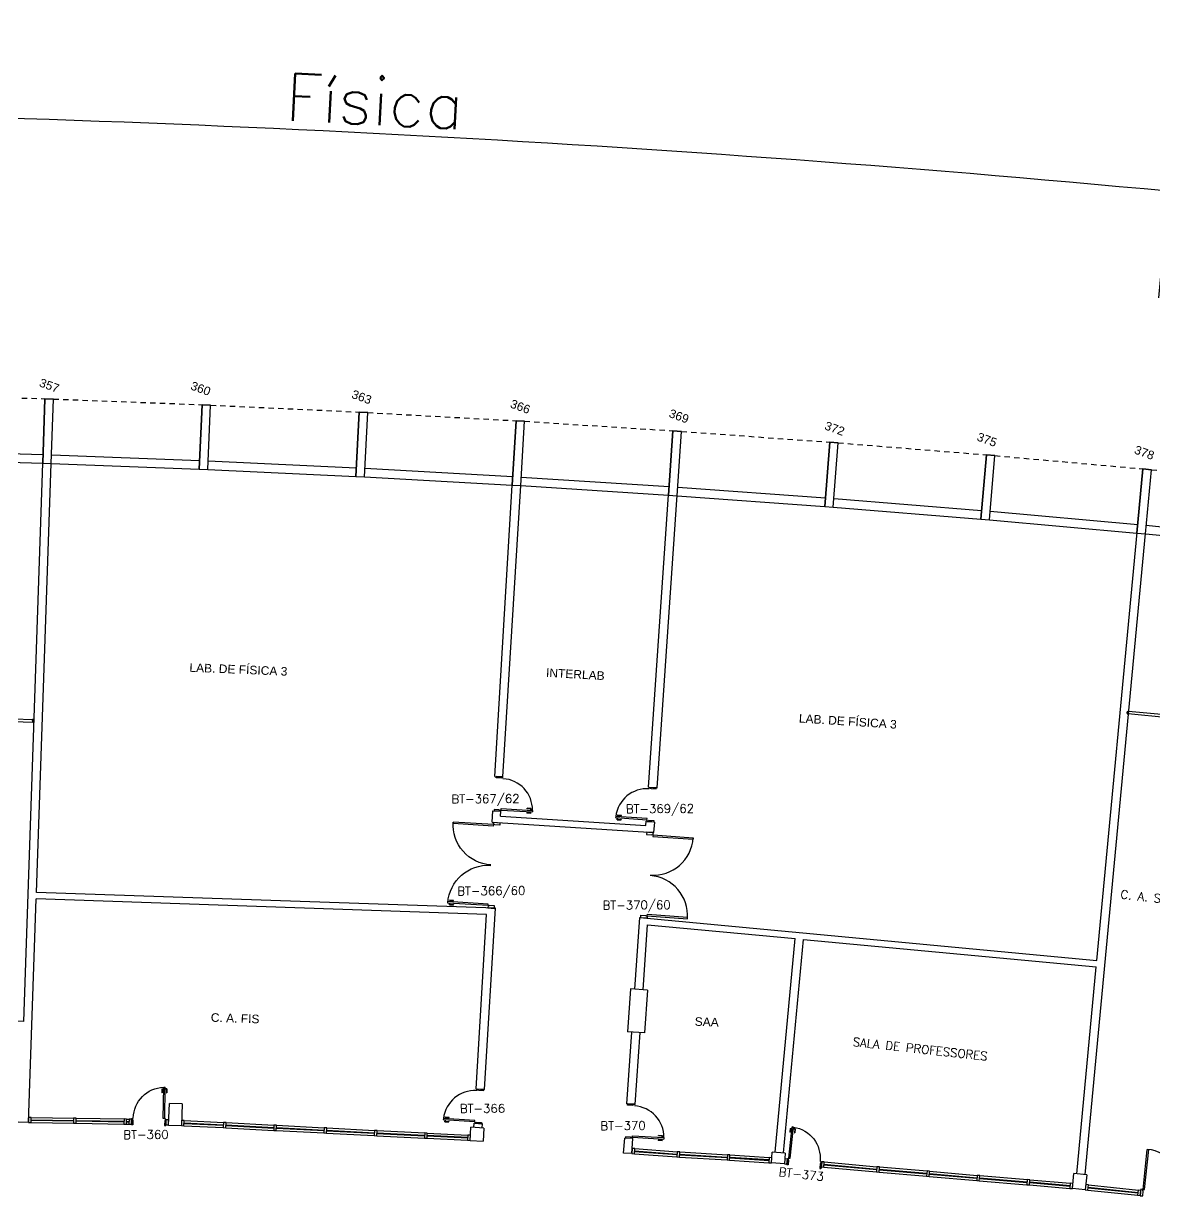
# Model space of a CAD drawing. Header units: millimetres. Extents: x 3089 to 3391, y 1087 to 1201.
# Drawn here: x 3254.64 to 3280.97, y 1173.32 to 1200.82 of the extents above; entities that cross this region are included whole.
import ezdxf

# ---------------------------------------------------------------- set-up
doc = ezdxf.new("R2010")
doc.units = ezdxf.units.MM
doc.linetypes.add('HIDDEN2', pattern=[0.1875, 0.125, -0.0625])
for name, color, linetype in [('ALV', 2, 'Continuous'), ('DIV', 2, 'Continuous'), ('ESQ', 1, 'Continuous'), ('ESTR', 3, 'Continuous'), ('NOPILAR', 2, 'Continuous'), ('PROJ', 1, 'HIDDEN2'), ('TEXTO', 2, 'Continuous'), ('TEXTO-ENDEREÇO', 2, 'Continuous'), ('USO1', 2, 'Continuous')]:
    doc.layers.add(name, color=color, linetype=linetype)
doc.styles.add('1', font='romans.shx', dxfattribs={"height": 1.1})
doc.styles.get("Standard").update_dxf_attribs({"font": 'arial.ttf'})
doc.styles.add('UNB-100', font='simplex.shx', dxfattribs={"height": 0.2})
doc.styles.add('UNB-100-1', font='simplex.shx', dxfattribs={"height": 0.2})
doc.dimstyles.new('1-600', dxfattribs={"dimtxt": 1.1, "dimasz": 2.5, "dimexe": 2, "dimexo": 4, "dimgap": 0.2, "dimtad": 1, "dimdec": 0, "dimzin": 4, "dimdsep": 46, "dimlunit": 6, "dimtxsty": '1', "dimblk1": 'NONE', "dimblk2": 'NONE', "dimsah": 1, "dimcen": 0, "dimclrd": 2, "dimclre": 2, "dimclrt": 2, "dimadec": 0, "dimazin": 0, "dimtfac": 1, "dimtdec": 0, "dimtmove": 2, "dimatfit": 3, "dimldrblk": 'NONE', "dimfxl": 1, "dimtolj": 1, "dimtzin": 0, "dimarcsym": 0})

# ---------------------------------------------------------------- blocks, each defined once
blk = doc.blocks.new('PD80-TTC')
at = {"color": 1}
for p, q in [((-0.777, 0.01), (-0.777, -0.03)), ((-0.777, 0.01), (-0.687, 0.01)), ((-0.687, 0), (-0.687, 0.01)), ((-0.777, -0.105), (-0.777, -0.065)), ((-0.777, -0.105), (-0.687, -0.105)), ((-0.767, 0), (-0.767, -0.03)), ((-0.767, 0), (-0.687, 0)), ((-0.767, -0.095), (-0.767, -0.065)), ((-0.767, -0.095), (-0.687, -0.095)), ((-0.687, -0.095), (-0.687, -0.105))]:
    blk.add_line(p, q, dxfattribs=at)
at = {"color": 2}
for p, q in [((-0.075, 0), (0.075, 0)), ((-0.075, 0), (-0.075, -0.02)), ((0.075, -0.03), (0.075, 0)), ((-0.817, -0.065), (-0.817, -0.03)), ((-0.085, -0.03), (-0.817, -0.03)), ((-0.085, -0.065), (-0.817, -0.065)), ((-0.085, -0.03), (-0.085, -0.065)), ((-0.075, -0.02), (-0.04, -0.02)), ((-0.04, -0.03), (-0.04, -0.02)), ((-0.04, -0.03), (0.075, -0.03)), ((-0.075, -0.781), (-0.04, -0.781)), ((-0.075, -0.801), (-0.075, -0.781)), ((-0.075, -0.801), (0.075, -0.801)), ((-0.075, -0.802), (0.075, -0.802)), ((-0.04, -0.771), (0.075, -0.771)), ((-0.04, -0.771), (-0.04, -0.781)), ((0.075, -0.771), (0.075, -0.801))]:
    blk.add_line(p, q, dxfattribs=at)
at = {"color": 1}
blk.add_arc((-0.085, -0.03), 0.731, 182.6571, 270, dxfattribs=at)
blk = doc.blocks.new('PE80-TTC')
at = {"color": 2}
for p, q in [((0.075, 0), (-0.075, 0)), ((-0.075, -0.03), (-0.075, 0)), ((0.075, 0), (0.075, -0.02)), ((0.04, -0.03), (-0.075, -0.03)), ((0.075, -0.02), (0.04, -0.02)), ((0.04, -0.03), (0.04, -0.02)), ((0.085, -0.03), (0.817, -0.03)), ((0.085, -0.03), (0.085, -0.065)), ((0.085, -0.065), (0.817, -0.065)), ((0.817, -0.065), (0.817, -0.03)), ((0.04, -0.771), (-0.075, -0.771)), ((-0.075, -0.771), (-0.075, -0.801)), ((0.075, -0.801), (-0.075, -0.801)), ((0.075, -0.802), (-0.075, -0.802)), ((0.04, -0.771), (0.04, -0.781)), ((0.075, -0.781), (0.04, -0.781)), ((0.075, -0.801), (0.075, -0.781))]:
    blk.add_line(p, q, dxfattribs=at)
at = {"color": 1}
for p, q in [((0.777, 0.01), (0.687, 0.01)), ((0.687, 0), (0.687, 0.01)), ((0.777, 0.01), (0.777, -0.03)), ((0.767, 0), (0.687, 0)), ((0.767, -0.095), (0.687, -0.095)), ((0.687, -0.095), (0.687, -0.105)), ((0.777, -0.105), (0.687, -0.105)), ((0.767, 0), (0.767, -0.03)), ((0.767, -0.095), (0.767, -0.065)), ((0.777, -0.105), (0.777, -0.065))]:
    blk.add_line(p, q, dxfattribs=at)
blk.add_arc((0.085, -0.03), 0.731, 270, 357.3429, dxfattribs=at)
blk = doc.blocks.new('PTDP-TTC')
at = {"color": 2}
for p, q in [((0.055, 1.015), (0.09, 1.015)), ((0.055, 0.075), (0.055, 1.015)), ((0.09, 0.075), (0.09, 1.015)), ((1.91, 0.075), (1.91, 1.015)), ((1.945, 1.015), (1.91, 1.015)), ((1.945, 0.075), (1.945, 1.015)), ((0.05, 0.075), (0, 0.075)), ((0, 0.075), (0, -0.075)), ((0.05, 0.04), (0.05, 0.075)), ((0.06, 0.04), (0.05, 0.04)), ((0.055, 0.075), (0.09, 0.075)), ((0.06, -0.075), (0.06, 0.04)), ((1.945, 0.075), (1.91, 0.075)), ((1.94, -0.075), (1.94, 0.04)), ((1.94, 0.04), (1.95, 0.04)), ((1.95, 0.04), (1.95, 0.075)), ((1.95, 0.075), (2, 0.075)), ((2, 0.075), (2, -0.075)), ((0, -0.075), (0.06, -0.075)), ((2, -0.075), (1.94, -0.075))]:
    blk.add_line(p, q, dxfattribs=at)
at = {"color": 1}
for centre, start, end in [((0.055, 0.075), 0, 90), ((1.945, 0.075), 90, 180)]:
    blk.add_arc(centre, 0.94, start, end, dxfattribs=at)
blk = doc.blocks.new('MDIVMT-TTC')
for p, q in [((-0.03, 0.03), (-0.03, 0.006)), ((-0.008, 0.03), (-0.03, 0.03)), ((-0.0185, 0.006), (-0.03, 0.006)), ((-0.0185, -0.006), (-0.0185, 0.006)), ((-0.008, 0.03), (-0.008, 0.02)), ((-0.008, 0.02), (0.008, 0.02)), ((-0.0051, 0), (0.0051, 0)), ((-0.0051, 0), (0.0051, 0)), ((0, -0.0051), (0, 0.0051)), ((0, -0.0051), (0, 0.0051)), ((0.008, 0.03), (0.008, 0.02)), ((0.008, 0.03), (0.03, 0.03)), ((0.0205, 0.006), (0.03, 0.006)), ((0.0205, -0.006), (0.0205, 0.006)), ((0.0205, 0.006), (0.03, 0.006)), ((0.0205, -0.006), (0.0205, 0.006)), ((0.03, 0.03), (0.03, -0.03)), ((0.03, 0.03), (0.47, 0.03)), ((0.03, 0.006), (0.03, 0.03)), ((0.03, 0.009), (0.03, 0.027)), ((0.03, 0.005), (0.03, -0.005)), ((0.47, 0.03), (0.47, -0.03)), ((0.4795, 0.006), (0.47, 0.006)), ((0.47, 0.005), (0.47, -0.005)), ((0.4795, -0.006), (0.4795, 0.006)), ((0.4949, 0), (0.5051, 0)), ((0.5051, 0), (0.4949, 0)), ((0.5, -0.0051), (0.5, 0.0051)), ((-0.0185, -0.006), (-0.03, -0.006)), ((-0.03, -0.03), (-0.03, -0.006)), ((-0.008, -0.03), (-0.03, -0.03)), ((-0.008, -0.03), (-0.008, -0.02)), ((-0.008, -0.02), (0.008, -0.02)), ((0.008, -0.03), (0.008, -0.02)), ((0.008, -0.03), (0.03, -0.03)), ((0.0205, -0.006), (0.03, -0.006)), ((0.0205, -0.006), (0.03, -0.006)), ((0.03, -0.006), (0.03, -0.03)), ((0.03, -0.03), (0.03, -0.009)), ((0.03, -0.009), (0.03, -0.027)), ((0.03, -0.03), (0.47, -0.03)), ((0.4795, -0.006), (0.47, -0.006))]:
    blk.add_line(p, q)
blk = doc.blocks.new('MTINI-TTC')
for p, q in [((-0.03, 0.008), (-0.03, 0.03)), ((0.03, 0.03), (-0.03, 0.03)), ((-0.03, 0.008), (-0.02, 0.008)), ((-0.009, 0.03), (-0.027, 0.03)), ((-0.02, 0.008), (-0.02, 0)), ((-0.001, 0), (-0.02, 0)), ((-0.006, 0.02), (-0.006, 0.03)), ((-0.006, 0.023), (-0.006, 0.027)), ((-0.006, 0.02), (0.006, 0.02)), ((0.005, 0.03), (-0.005, 0.03)), ((0.005, 0), (-0.005, 0)), ((0.004, 0.02), (-0.004, 0.02)), ((0.02, 0), (-0.001, 0)), ((0, -0.005), (0, 0.005)), ((0.006, 0.02), (0.006, 0.03)), ((0.006, 0.023), (0.006, 0.027)), ((0.009, 0.03), (0.027, 0.03)), ((0.03, 0.008), (0.02, 0.008)), ((0.02, 0), (0.02, 0.008)), ((0.03, 0.008), (0.03, 0.03))]:
    blk.add_line(p, q)
blk = doc.blocks.new('*D152')
at = {"layer": 'DEFPOINTS', "color": 0, "transparency": 16777216}
for p in [(3282.998, 1196.758), (3280.697, 1190.447), (3285.684, 1189.946), (3280.556, 1188.954), (3285.545, 1188.654)]:
    blk.add_point(p, dxfattribs=at)
at = {"layer": 'USO1', "color": 2, "lineweight": -2, "transparency": 16777216}
for p, q in [((3281.072, 1194.429), (3281.494, 1198.913)), ((3286.111, 1193.923), (3286.591, 1198.399))]:
    blk.add_line(p, q, dxfattribs=at)
blk.add_arc((3244.558, 806.689), 391.958, 83.87528, 84.62031, dxfattribs=at)
at = {"layer": 'USO1', "color": 2, "transparency": 16777216, "insert": (3283.936, 1197.507), "char_height": 1.1, "attachment_point": 5, "rotation": 354.2465, "style": '1'}
blk.add_mtext('\\A1;C.A.SO', dxfattribs=at)
blk = doc.blocks.new('_NONE')
at = {"color": 0, "linetype": 'ByBlock'}
blk.add_circle((0, 0), 0.25, dxfattribs=at)
blk = doc.blocks.new('*D153')
at = {"layer": 'DEFPOINTS', "color": 0, "transparency": 16777216}
for p in [(3268.958, 1197.9), (3244.146, 1192.316), (3244.133, 1190.816), (3280.697, 1190.447), (3280.556, 1188.954)]:
    blk.add_point(p, dxfattribs=at)
at = {"layer": 'USO1', "color": 2, "lineweight": -2, "transparency": 16777216}
for p, q in [((3244.181, 1196.316), (3244.221, 1200.819)), ((3281.072, 1194.429), (3281.493, 1198.905))]:
    blk.add_line(p, q, dxfattribs=at)
blk.add_arc((3240.382, 762.337), 436.499, 84.62031, 89.49836, dxfattribs=at)
at = {"layer": 'USO1', "color": 2, "transparency": 16777216, "insert": (3262.813, 1199.01), "char_height": 1.1, "attachment_point": 5, "rotation": 357.0593, "style": '1'}
blk.add_mtext('\\A1;Física', dxfattribs=at)
blk = doc.blocks.new('DIVINI-TTC')
for p, q in [((-0.005, 0), (0.005, 0)), ((0.008, 0.02), (0, 0.02)), ((0, 0.001), (0, 0.02)), ((0, -0.005), (0, 0.005)), ((0, -0.02), (0, 0.001)), ((0.008, 0.03), (0.03, 0.03)), ((0.008, 0.03), (0.008, 0.02)), ((0.02, 0.006), (0.03, 0.006)), ((0.02, 0.006), (0.02, -0.006)), ((0.02, -0.004), (0.02, 0.004)), ((0.023, 0.006), (0.027, 0.006)), ((0.97, 0.03), (0.03, 0.03)), ((0.03, -0.03), (0.03, 0.03)), ((0.03, 0.009), (0.03, 0.027)), ((0.03, -0.005), (0.03, 0.005)), ((0.97, 0.03), (0.97, 0.009)), ((0.97, -0.03), (0.97, 0.03)), ((0.97, 0.009), (0.97, 0.027)), ((0.98, 0.006), (0.97, 0.006)), ((0.97, -0.005), (0.97, 0.005)), ((0.98, 0.006), (0.98, -0.006)), ((0.99, 0), (1.008, 0)), ((0.999, 0.006), (0.999, -0.006)), ((0, -0.02), (0.008, -0.02)), ((0.008, -0.03), (0.008, -0.02)), ((0.008, -0.03), (0.03, -0.03)), ((0.02, -0.006), (0.03, -0.006)), ((0.023, -0.006), (0.027, -0.006)), ((0.03, -0.009), (0.03, -0.027)), ((0.97, -0.03), (0.03, -0.03)), ((0.98, -0.006), (0.97, -0.006)), ((0.97, -0.009), (0.97, -0.027))]:
    blk.add_line(p, q)

msp = doc.modelspace()

# ---------------------------------------------------------------- linework, layer by layer
at = {"layer": 'ALV'}
for p, q in [((3251.641, 1190.887), (3255.087, 1190.783)), ((3251.635, 1190.687), (3255.081, 1190.583)), ((3255.289, 1190.776), (3258.735, 1190.643)), ((3258.936, 1190.635), (3262.38, 1190.472)), ((3254.638, 1177.578), (3255.081, 1190.583)), ((3254.936, 1180.583), (3255.281, 1190.576)), ((3255.281, 1190.576), (3258.727, 1190.443)), ((3258.927, 1190.435), (3262.371, 1190.273)), ((3262.582, 1190.462), (3266.025, 1190.27)), ((3262.571, 1190.262), (3266.014, 1190.071)), ((3265.609, 1183.283), (3266.014, 1190.071)), ((3265.797, 1183.272), (3266.213, 1190.059)), ((3266.213, 1190.059), (3269.654, 1189.838)), ((3266.226, 1190.258), (3269.667, 1190.038)), ((3269.19, 1183.037), (3269.655, 1189.846)), ((3269.387, 1183.019), (3269.855, 1189.832)), ((3269.854, 1189.824), (3273.293, 1189.574)), ((3269.868, 1190.024), (3273.307, 1189.774)), ((3273.492, 1189.559), (3276.929, 1189.279)), ((3273.508, 1189.758), (3276.945, 1189.479)), ((3277.128, 1189.262), (3280.563, 1188.954)), ((3277.146, 1189.462), (3280.581, 1189.153)), ((3279.628, 1178.998), (3280.564, 1188.964)), ((3280.781, 1189.134), (3284.213, 1188.796)), ((3279.353, 1174.012), (3280.763, 1188.946)), ((3280.762, 1188.935), (3284.193, 1188.597)), ((3265.609, 1183.283), (3265.797, 1183.272)), ((3269.19, 1183.037), (3269.386, 1183.019)), ((3265.545, 1182.218), (3265.561, 1182.483)), ((3265.561, 1182.483), (3265.748, 1182.472)), ((3265.741, 1182.356), (3265.748, 1182.472)), ((3265.741, 1182.356), (3269.129, 1182.14)), ((3265.545, 1182.218), (3269.315, 1181.977)), ((3269.129, 1182.14), (3269.136, 1182.239)), ((3269.331, 1182.222), (3269.136, 1182.239)), ((3269.315, 1181.977), (3269.332, 1182.222)), ((3254.751, 1175.224), (3254.931, 1180.433)), ((3265.417, 1180.071), (3254.931, 1180.433)), ((3265.621, 1180.214), (3254.936, 1180.583)), ((3265.367, 1175.994), (3265.621, 1180.214)), ((3265.174, 1176.005), (3265.417, 1180.071)), ((3268.869, 1178.328), (3268.983, 1179.998)), ((3268.983, 1179.998), (3279.628, 1178.998)), ((3269.063, 1178.314), (3269.167, 1179.83)), ((3269.167, 1179.83), (3272.605, 1179.507)), ((3272.137, 1174.529), (3272.605, 1179.507)), ((3272.33, 1174.514), (3272.799, 1179.489)), ((3272.799, 1179.489), (3279.614, 1178.849)), ((3279.161, 1174.03), (3279.614, 1178.849)), ((3268.767, 1178.335), (3268.698, 1177.337)), ((3269.166, 1178.307), (3268.767, 1178.335)), ((3269.166, 1178.307), (3269.097, 1177.31)), ((3254.638, 1177.578), (3251.161, 1177.699)), ((3268.687, 1175.66), (3268.801, 1177.33)), ((3269.097, 1177.31), (3268.698, 1177.337)), ((3268.88, 1175.646), (3268.995, 1177.317)), ((3268.687, 1175.66), (3268.88, 1175.646)), ((3254.751, 1175.224), (3250.976, 1175.359))]:
    msp.add_line(p, q, dxfattribs=at)
at = {"layer": 'ESQ'}
for p, q in [((3264.552, 1180.294), (3264.554, 1180.334)), ((3264.552, 1180.294), (3264.642, 1180.289)), ((3264.559, 1180.409), (3264.556, 1180.369)), ((3264.559, 1180.409), (3264.649, 1180.404)), ((3264.563, 1180.303), (3264.564, 1180.333)), ((3264.563, 1180.303), (3264.643, 1180.299)), ((3264.568, 1180.398), (3264.566, 1180.368)), ((3264.568, 1180.398), (3264.648, 1180.394)), ((3264.643, 1180.299), (3264.642, 1180.289)), ((3264.648, 1180.394), (3264.649, 1180.404)), ((3265.174, 1176.005), (3265.367, 1175.994)), ((3254.753, 1175.344), (3254.751, 1175.224)), ((3254.751, 1175.224), (3254.811, 1175.223)), ((3254.813, 1175.343), (3254.753, 1175.344)), ((3254.811, 1175.223), (3254.813, 1175.343)), ((3254.811, 1175.223), (3255.806, 1175.208)), ((3254.812, 1175.289), (3255.807, 1175.274)), ((3254.812, 1175.277), (3255.807, 1175.262)), ((3254.813, 1175.343), (3255.808, 1175.328)), ((3255.801, 1175.328), (3255.799, 1175.208)), ((3255.799, 1175.208), (3255.859, 1175.207)), ((3255.861, 1175.327), (3255.801, 1175.328)), ((3255.859, 1175.207), (3255.861, 1175.327)), ((3255.859, 1175.207), (3256.973, 1175.186)), ((3255.86, 1175.273), (3256.975, 1175.252)), ((3255.86, 1175.261), (3256.974, 1175.24)), ((3255.861, 1175.327), (3256.974, 1175.306)), ((3256.974, 1175.306), (3256.972, 1175.186)), ((3257.034, 1175.305), (3256.974, 1175.306)), ((3257.032, 1175.185), (3257.034, 1175.305)), ((3257.033, 1175.251), (3257.089, 1175.25)), ((3257.033, 1175.239), (3257.089, 1175.238)), ((3257.034, 1175.305), (3257.09, 1175.304)), ((3257.09, 1175.304), (3257.088, 1175.184)), ((3257.15, 1175.303), (3257.09, 1175.304)), ((3257.148, 1175.183), (3257.15, 1175.303)), ((3257.951, 1175.289), (3257.949, 1175.169)), ((3258.011, 1175.288), (3257.951, 1175.289)), ((3258.009, 1175.168), (3258.011, 1175.288)), ((3258.315, 1175.272), (3258.309, 1175.152)), ((3258.375, 1175.269), (3258.315, 1175.272)), ((3258.369, 1175.149), (3258.375, 1175.269)), ((3258.372, 1175.215), (3259.294, 1175.17)), ((3258.372, 1175.203), (3259.293, 1175.158)), ((3258.375, 1175.269), (3259.296, 1175.224)), ((3259.289, 1175.224), (3259.283, 1175.104)), ((3259.349, 1175.221), (3259.289, 1175.224)), ((3259.343, 1175.101), (3259.349, 1175.221)), ((3259.349, 1175.221), (3260.465, 1175.161)), ((3265.121, 1175.108), (3265.127, 1175.206)), ((3265.319, 1175.196), (3265.127, 1175.206)), ((3256.972, 1175.186), (3257.032, 1175.185)), ((3257.032, 1175.185), (3257.088, 1175.184)), ((3257.088, 1175.184), (3257.148, 1175.183)), ((3257.949, 1175.169), (3258.009, 1175.168)), ((3258.309, 1175.152), (3258.369, 1175.149)), ((3258.369, 1175.149), (3259.29, 1175.104)), ((3259.283, 1175.104), (3259.343, 1175.101)), ((3259.343, 1175.101), (3260.46, 1175.041)), ((3259.346, 1175.167), (3260.464, 1175.107)), ((3259.346, 1175.155), (3260.463, 1175.095)), ((3260.465, 1175.161), (3260.459, 1175.041)), ((3260.459, 1175.041), (3260.519, 1175.038)), ((3260.525, 1175.158), (3260.465, 1175.161)), ((3260.519, 1175.038), (3260.525, 1175.158)), ((3260.519, 1175.038), (3261.632, 1174.981)), ((3260.522, 1175.104), (3261.635, 1175.047)), ((3260.522, 1175.092), (3261.634, 1175.035)), ((3260.525, 1175.158), (3261.638, 1175.101)), ((3261.636, 1175.101), (3261.63, 1174.981)), ((3261.63, 1174.981), (3261.69, 1174.978)), ((3261.696, 1175.098), (3261.636, 1175.101)), ((3261.69, 1174.978), (3261.696, 1175.098)), ((3261.69, 1174.978), (3262.801, 1174.919)), ((3261.693, 1175.044), (3262.805, 1174.985)), ((3261.693, 1175.032), (3262.804, 1174.973)), ((3261.696, 1175.098), (3262.807, 1175.038)), ((3262.806, 1175.039), (3262.8, 1174.919)), ((3262.866, 1175.035), (3262.806, 1175.039)), ((3262.86, 1174.916), (3262.866, 1175.035)), ((3262.862, 1174.97), (3263.975, 1174.915)), ((3262.863, 1174.982), (3263.975, 1174.927)), ((3262.866, 1175.035), (3263.978, 1174.981)), ((3263.976, 1174.981), (3263.97, 1174.862)), ((3264.036, 1174.978), (3263.976, 1174.981)), ((3264.03, 1174.858), (3264.036, 1174.978)), ((3264.034, 1174.928), (3264.978, 1174.879)), ((3264.036, 1174.978), (3264.98, 1174.929)), ((3264.98, 1174.929), (3264.974, 1174.809)), ((3265.04, 1174.926), (3264.98, 1174.929)), ((3265.034, 1174.806), (3265.04, 1174.926)), ((3265.314, 1175.097), (3265.319, 1175.196)), ((3262.8, 1174.919), (3262.86, 1174.916)), ((3262.86, 1174.916), (3263.972, 1174.861)), ((3263.97, 1174.862), (3264.03, 1174.858)), ((3264.03, 1174.858), (3264.974, 1174.809)), ((3264.033, 1174.912), (3264.977, 1174.863)), ((3264.974, 1174.809), (3265.034, 1174.806)), ((3268.809, 1174.619), (3268.801, 1174.499)), ((3268.801, 1174.499), (3268.861, 1174.496)), ((3268.869, 1174.615), (3268.809, 1174.619)), ((3268.861, 1174.496), (3268.869, 1174.615)), ((3268.861, 1174.496), (3269.851, 1174.423)), ((3268.864, 1174.549), (3269.854, 1174.477)), ((3268.865, 1174.561), (3269.855, 1174.489)), ((3268.869, 1174.615), (3269.858, 1174.543)), ((3269.857, 1174.543), (3269.849, 1174.423)), ((3269.849, 1174.423), (3269.909, 1174.419)), ((3269.917, 1174.539), (3269.857, 1174.543)), ((3269.909, 1174.419), (3269.917, 1174.539)), ((3269.909, 1174.419), (3271.018, 1174.353)), ((3269.912, 1174.473), (3271.022, 1174.407)), ((3269.913, 1174.485), (3271.022, 1174.419)), ((3269.917, 1174.539), (3271.026, 1174.473)), ((3271.024, 1174.473), (3271.016, 1174.353)), ((3271.084, 1174.469), (3271.024, 1174.473)), ((3271.076, 1174.349), (3271.084, 1174.469)), ((3271.08, 1174.403), (3271.996, 1174.342)), ((3271.081, 1174.419), (3271.997, 1174.358)), ((3271.084, 1174.469), (3272, 1174.408)), ((3272, 1174.408), (3271.992, 1174.288)), ((3272.06, 1174.404), (3272, 1174.408)), ((3272.052, 1174.284), (3272.06, 1174.404)), ((3272.361, 1174.378), (3272.351, 1174.258)), ((3272.421, 1174.373), (3272.361, 1174.378)), ((3271.016, 1174.353), (3271.076, 1174.349)), ((3271.076, 1174.349), (3271.992, 1174.288)), ((3271.992, 1174.288), (3272.052, 1174.284)), ((3272.351, 1174.258), (3272.411, 1174.253)), ((3272.411, 1174.253), (3272.421, 1174.373)), ((3273.218, 1174.309), (3273.208, 1174.19)), ((3273.208, 1174.19), (3273.268, 1174.185)), ((3273.278, 1174.304), (3273.218, 1174.309)), ((3273.268, 1174.185), (3273.278, 1174.304)), ((3273.268, 1174.185), (3274.497, 1174.074)), ((3273.272, 1174.238), (3274.502, 1174.128)), ((3273.274, 1174.25), (3274.503, 1174.14)), ((3273.278, 1174.304), (3274.506, 1174.194)), ((3274.506, 1174.194), (3274.496, 1174.074)), ((3274.566, 1174.189), (3274.506, 1174.194)), ((3274.556, 1174.069), (3274.566, 1174.189)), ((3274.56, 1174.123), (3275.67, 1174.028)), ((3274.561, 1174.135), (3275.671, 1174.04)), ((3274.566, 1174.189), (3275.676, 1174.094)), ((3274.496, 1174.074), (3274.556, 1174.069)), ((3274.556, 1174.069), (3275.666, 1173.974)), ((3275.674, 1174.094), (3275.664, 1173.974)), ((3275.664, 1173.974), (3275.724, 1173.969)), ((3275.734, 1174.089), (3275.674, 1174.094)), ((3275.724, 1173.969), (3275.734, 1174.089)), ((3275.724, 1173.969), (3276.833, 1173.872)), ((3275.729, 1174.023), (3276.837, 1173.926)), ((3275.73, 1174.035), (3276.838, 1173.938)), ((3275.734, 1174.089), (3276.843, 1173.992)), ((3276.841, 1173.992), (3276.831, 1173.872)), ((3276.831, 1173.872), (3276.891, 1173.867)), ((3276.901, 1173.987), (3276.841, 1173.992)), ((3276.891, 1173.867), (3276.901, 1173.987)), ((3276.891, 1173.867), (3278.001, 1173.775)), ((3276.896, 1173.921), (3278.005, 1173.829)), ((3276.897, 1173.933), (3278.006, 1173.841)), ((3276.901, 1173.987), (3278.011, 1173.895)), ((3278.009, 1173.895), (3277.999, 1173.775)), ((3278.069, 1173.89), (3278.009, 1173.895)), ((3278.059, 1173.77), (3278.069, 1173.89)), ((3278.065, 1173.84), (3279.007, 1173.759)), ((3278.069, 1173.89), (3279.011, 1173.808)), ((3279.393, 1174.008), (3279.36, 1173.656)), ((3277.999, 1173.775), (3278.059, 1173.77)), ((3278.059, 1173.77), (3279.001, 1173.689)), ((3278.063, 1173.824), (3279.005, 1173.743)), ((3279.011, 1173.808), (3279.001, 1173.689)), ((3279.001, 1173.689), (3279.06, 1173.684)), ((3279.071, 1173.803), (3279.011, 1173.808)), ((3279.06, 1173.684), (3279.071, 1173.803)), ((3279.373, 1173.776), (3279.36, 1173.656)), ((3279.36, 1173.656), (3279.42, 1173.65)), ((3279.432, 1173.769), (3279.373, 1173.776)), ((3279.42, 1173.65), (3279.432, 1173.769)), ((3279.42, 1173.65), (3280.586, 1173.529)), ((3279.425, 1173.704), (3280.592, 1173.583)), ((3279.427, 1173.716), (3280.593, 1173.595)), ((3279.432, 1173.769), (3280.599, 1173.648)), ((3280.591, 1173.649), (3280.579, 1173.53)), ((3280.651, 1173.643), (3280.591, 1173.649)), ((3280.639, 1173.523), (3280.651, 1173.643)), ((3280.579, 1173.53), (3280.639, 1173.523))]:
    msp.add_line(p, q, dxfattribs=at)
at = {"layer": 'ESTR'}
for p, q in [((3258.009, 1175.165), (3258.031, 1175.67)), ((3258.331, 1175.657), (3258.031, 1175.67)), ((3258.331, 1175.657), (3258.309, 1175.152)), ((3258.009, 1175.165), (3258.309, 1175.152)), ((3265.036, 1174.807), (3265.054, 1175.112)), ((3265.354, 1175.094), (3265.054, 1175.112)), ((3265.354, 1175.094), (3265.335, 1174.789)), ((3265.036, 1174.807), (3265.335, 1174.789)), ((3268.609, 1174.513), (3268.633, 1174.862)), ((3268.825, 1174.848), (3268.633, 1174.862)), ((3268.801, 1174.499), (3268.825, 1174.848)), ((3268.801, 1174.499), (3268.609, 1174.513)), ((3272.052, 1174.284), (3272.071, 1174.534)), ((3272.37, 1174.511), (3272.071, 1174.534)), ((3272.37, 1174.511), (3272.351, 1174.258)), ((3272.351, 1174.258), (3272.052, 1174.284)), ((3279.062, 1173.687), (3279.095, 1174.036)), ((3279.393, 1174.008), (3279.095, 1174.036)), ((3279.36, 1173.656), (3279.062, 1173.687))]:
    msp.add_line(p, q, dxfattribs=at)
for points in [[(3255.081, 1190.583), (3255.281, 1190.576), (3255.333, 1192.075), (3255.133, 1192.082), (3255.081, 1190.583), (3255.133, 1192.082), (3255.333, 1192.075)], [(3258.727, 1190.443), (3258.927, 1190.435), (3258.991, 1191.933), (3258.791, 1191.942), (3258.727, 1190.443), (3258.791, 1191.942), (3258.991, 1191.933)], [(3262.371, 1190.273), (3262.571, 1190.262), (3262.648, 1191.76), (3262.448, 1191.771), (3262.371, 1190.273), (3262.448, 1191.771), (3262.648, 1191.76)], [(3266.014, 1190.071), (3266.213, 1190.059), (3266.303, 1191.556), (3266.103, 1191.568), (3266.014, 1190.071), (3266.103, 1191.568), (3266.303, 1191.556)], [(3269.654, 1189.838), (3269.854, 1189.824), (3269.956, 1191.321), (3269.757, 1191.334), (3269.654, 1189.838), (3269.757, 1191.334), (3269.956, 1191.321)], [(3273.293, 1189.574), (3273.492, 1189.559), (3273.607, 1191.054), (3273.408, 1191.07), (3273.293, 1189.574), (3273.408, 1191.07), (3273.607, 1191.054)], [(3276.929, 1189.279), (3277.128, 1189.262), (3277.256, 1190.757), (3277.057, 1190.774), (3276.929, 1189.279), (3277.057, 1190.774), (3277.256, 1190.757)], [(3280.563, 1188.954), (3280.762, 1188.935), (3280.902, 1190.428), (3280.703, 1190.447), (3280.563, 1188.954), (3280.703, 1190.447), (3280.902, 1190.428)]]:
    msp.add_lwpolyline(points, dxfattribs=at)
at = {"layer": 'PROJ', "color": 1}
for p, q in [((3251.673, 1192.186), (3255.133, 1192.083)), ((3255.333, 1192.075), (3258.791, 1191.943)), ((3258.991, 1191.933), (3262.448, 1191.772)), ((3262.648, 1191.76), (3266.103, 1191.569)), ((3266.303, 1191.556), (3269.757, 1191.335)), ((3269.956, 1191.321), (3273.408, 1191.071)), ((3273.607, 1191.054), (3277.057, 1190.775)), ((3277.256, 1190.757), (3280.703, 1190.448)), ((3280.902, 1190.428), (3284.347, 1190.09))]:
    msp.add_line(p, q, dxfattribs=at)

# ---------------------------------------------------------------- block references
at = {"layer": 'DIV'}
for name, p, rotation in [('MDIVMT-TTC', (3254.376, 1184.595), 358.1079628512814), ('MTINI-TTC', (3254.875, 1184.578), 88.27665972052291), ('DIVINI-TTC', (3280.333, 1184.773), 354.643078505736), ('PTDP-TTC', (3280.645, 1173.594), 354.1639270036886)]:
    msp.add_blockref(name, p, dxfattribs=dict(at, rotation=rotation))
at = {"layer": 'ESQ'}
for name, p, rotation in [('PD80-TTC', (3265.669, 1182.477), 176.6262873192272), ('PE80-TTC', (3269.234, 1182.23), 175.8051624262535), ('PTDP-TTC', (3269.223, 1181.983), 265.9226831229738), ('PE80-TTC', (3265.223, 1175.201), 176.2134544056946), ('PD80-TTC', (3268.729, 1174.855), 176.6184376168585)]:
    msp.add_blockref(name, p, dxfattribs=dict(at, rotation=rotation))
at = {"layer": 'ESQ', "xscale": -1}
for name, p, rotation in [('PTDP-TTC', (3265.654, 1182.211), 86.27145047615258), ('PE80-TTC', (3257.95, 1175.229), 269.0831347658918), ('PD80-TTC', (3272.416, 1174.313), 83.85059327854758)]:
    msp.add_blockref(name, p, dxfattribs=dict(at, rotation=rotation))

# ---------------------------------------------------------------- texts
at = {"layer": 'NOPILAR'}
for s, p in [('357', (3254.982, 1192.376)), ('357', (3254.982, 1192.376)), ('360', (3258.507, 1192.305)), ('360', (3258.507, 1192.305)), ('363', (3262.256, 1192.107)), ('363', (3262.256, 1192.107)), ('366', (3265.95, 1191.884)), ('366', (3265.95, 1191.884)), ('369', (3269.645, 1191.662)), ('369', (3269.645, 1191.662)), ('372', (3273.271, 1191.374)), ('372', (3273.271, 1191.374)), ('375', (3276.818, 1191.115)), ('375', (3276.818, 1191.115)), ('378', (3280.483, 1190.813)), ('378', (3280.483, 1190.813))]:
    msp.add_text(s, height=0.2, rotation=339.9862, dxfattribs=at).set_placement(p)
at = {"layer": 'TEXTO'}
for s, rotation, p in [('LAB. DE FÍSICA 3', 357.6622, (3258.494, 1185.723)), ('INTERLAB', 356.8773, (3266.797, 1185.603)), ('LAB. DE FÍSICA 3', 356.3169, (3272.685, 1184.542)), ('C. A. FIS', 357.9779, (3258.992, 1177.572)), ('SAA', 357.9779, (3270.261, 1177.478))]:
    msp.add_text(s, height=0.2, rotation=rotation, dxfattribs=at).set_placement(p)
at = {"layer": 'TEXTO', "style": 'UNB-100'}
for s, p in [('C. A. SOCIOLOGIA', (3280.17, 1180.442)), ('SALA DE PROFESSORES', (3273.937, 1177.008))]:
    msp.add_text(s, height=0.2, rotation=353.7434, dxfattribs=at).set_placement(p)
at = {"layer": 'TEXTO-ENDEREÇO', "style": 'UNB-100-1'}
for s, rotation, p in [('BT-367/62', 0.4222, (3264.6, 1182.658)), ('BT-369/62', 0.4222, (3268.662, 1182.428)), ('BT-366/60', 0.4222, (3264.735, 1180.514)), ('BT-370/60', 0.4222, (3268.119, 1180.184)), ('BT-366', 0.4222, (3264.796, 1175.447)), ('BT-370', 0.4222, (3268.068, 1175.045)), ('BT-360', 0.4222, (3256.958, 1174.838)), ('BT-373', 353.6063, (3272.212, 1173.978))]:
    msp.add_text(s, height=0.2, rotation=rotation, dxfattribs=at).set_placement(p)

# ---------------------------------------------------------------- dimensions: what is measured, and where the dimension line sits
at = {"layer": 'USO1'}
dim = msp.add_angular_dim_2l(base=(3268.958, 1197.9), line1=((3280.697, 1190.447), (3280.556, 1188.954)), line2=((3244.146, 1192.316), (3244.133, 1190.816)), text='Física', dimstyle='1-600', override={"dimazin": 1}, dxfattribs=at)
dim.commit()
dim.dimension.update_dxf_attribs({"geometry": '*D153', "text_midpoint": (3262.813, 1199.01)})
dim = msp.add_angular_dim_2l(base=(3282.998, 1196.758), line1=((3285.545, 1188.654), (3285.684, 1189.946)), line2=((3280.697, 1190.447), (3280.556, 1188.954)), text='C.A.SO', dimstyle='1-600', override={"dimazin": 1}, dxfattribs=at)
dim.commit()
dim.dimension.update_dxf_attribs({"geometry": '*D152', "text_midpoint": (3283.936, 1197.507), "dimtype": 162})

doc.saveas('drawing.dxf')
